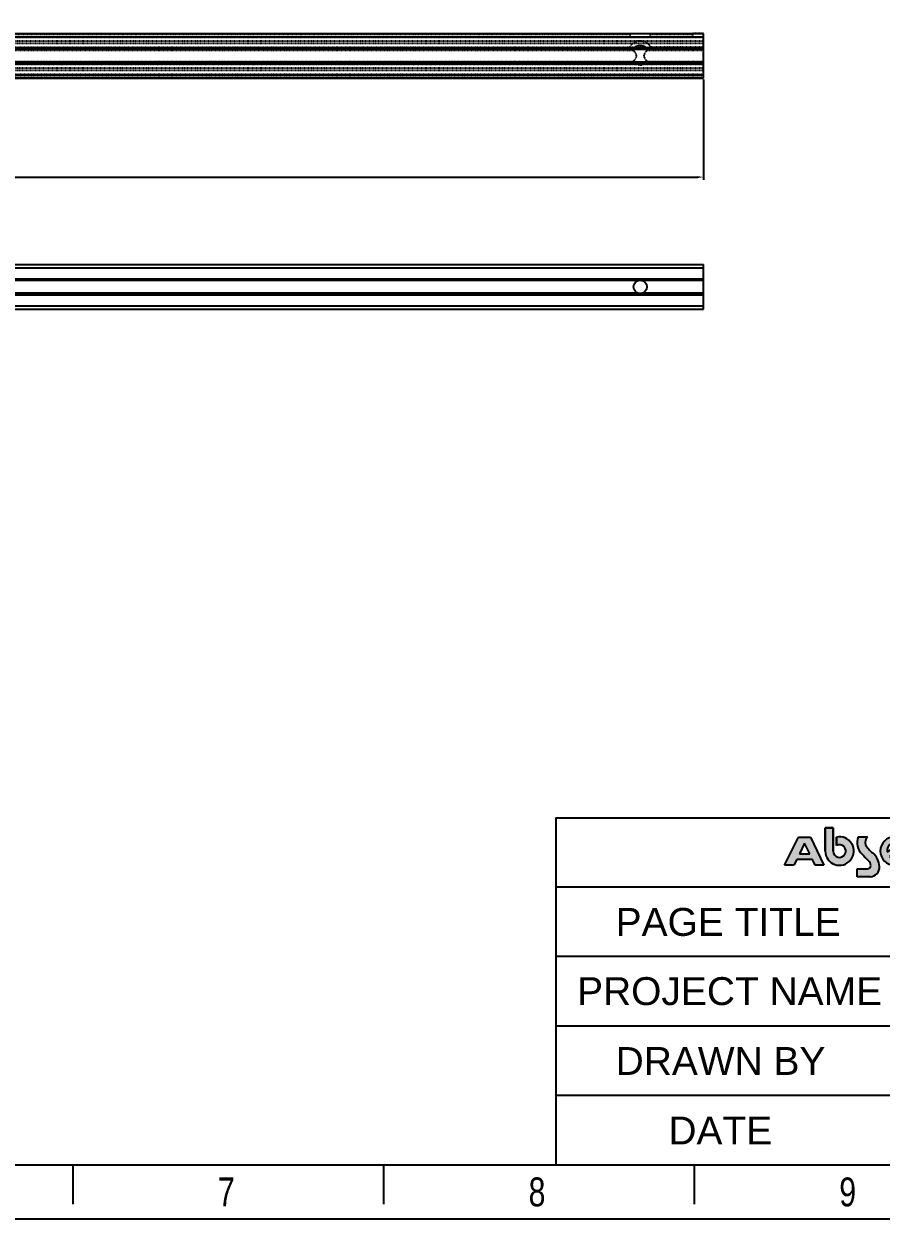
# Model space of a CAD drawing. Header units: millimetres. Extents: x 1927 to 14264, y 1863 to 5555.
# Drawn here: x 6105 to 6487, y 1863 to 2397 of the extents above; entities that cross this region are included whole.
import ezdxf

# ---------------------------------------------------------------- set-up
doc = ezdxf.new("R2010")
doc.units = ezdxf.units.MM
doc.linetypes.add('HIDDEN', pattern=[0.2, 0.1, -0.1])
for name, color, linetype in [('02___PRT_ALL_AXES', 7, 'Continuous'), ('03___PRT_ALL_CURVES', 7, 'Continuous'), ('DEFAULT_2', 8, 'HIDDEN'), ('DIM', 4, 'Continuous'), ('图框', 7, 'Continuous')]:
    doc.layers.add(name, color=color, linetype=linetype)
doc.styles.add('CKSTANDARD', font='arial.ttf')
doc.styles.add('Roamns', font='romans.shx')
doc.styles.get("Standard").update_dxf_attribs({"font": 'arial.ttf'})
doc.dimstyles.new('ISO-25', dxfattribs={"dimtxt": 2.5, "dimasz": 2.5, "dimexe": 1.25, "dimexo": 0.625, "dimtad": 1, "dimtxsty": 'Standard', "dimcen": 2.5, "dimadec": 0, "dimazin": 0, "dimtfac": 1, "dimtmove": 0, "dimatfit": 3, "dimfxl": 1, "dimarcsym": 0})

# ---------------------------------------------------------------- blocks, each defined once
blk = doc.blocks.new('A$C7F980674')
at = {"layer": 'DIM'}
h = blk.add_hatch(color=0, dxfattribs=at)
h.paths.add_polyline_path([(7.072382140899999e-05, 14.43823848652391), (17.54018542246194, 49.09321739150072), (32.43710042510065, 49.09321739150072), (48.55284257268067, 14.43823848652391), (37.85417935127042, 14.43823848652391), (34.52331861507264, 21.47508279329122), (15.18332810379797, 21.47508279329122), (11.78696234113886, 14.43823848652391)])
h.paths.add_polyline_path([(24.94748300875654, 41.70518833840833), (18.4432997739641, 28.22933563047082), (31.32622136492865, 28.22933563047082)], flags=16)
h = blk.add_hatch(color=0, dxfattribs=at)
edge = h.paths.add_edge_path()
edge.add_arc((102.73004367057, 13.90886456904809), 4.008224344635951, 268.9921655110325, 361.5919063077861)
edge.add_arc((99.15354010349256, 13.8520860173212), 7.585044519850372, 1.270112135883178, 51.07851824680055)
edge.add_arc((307.8846824545763, 226.7410586670685), 290.5958996836599, 223.1994758205292, 225.4213170999201, ccw=False)
edge.add_arc((110.0181443910987, 42.41204420301801), 20.20419257147762, 160.1829900287513, 226.2534819823607, ccw=False)
edge.add_line((91.01044081093276, 49.26161368391513), (102.8060160324094, 49.26161368391513))
edge.add_arc((108.2666153697937, 42.83305403733538), 8.434721350051746, 130.3455086857447, 201.7414345435993)
edge.add_arc((128.4138673179259, 54.80693761470138), 31.79540957994945, 208.3500157259416, 232.6470193688833)
edge.add_arc((94.72388420018251, 12.01322233724932), 22.67708241663319, 1.6072526751569853, 50.5832628822302, ccw=False)
edge.add_arc((105.8459691270836, 11.59352122360906), 11.59424323095258, -89.35383752252329, 5.224491977119385, ccw=False)
edge.add_line((105.9767223201925, 1.52956708916e-05), (89.85622180037899, 1.52956708916e-05))
edge.add_line((89.85622180037899, 1.52956708916e-05), (89.85622180037899, 9.9012602990897))
edge.add_line((89.85622180037899, 9.9012602990897), (102.6595425193372, 9.9012602990897))
edge = h.paths.add_edge_path()
edge.add_arc((171.7675726878224, 35.99111448746953), 5.592045124112526, 4.242312034283134, 157.3807249757778)
edge.add_line((166.6056627364887, 38.14184792619381), (166.6056627364887, 14.68336624098083))
edge.add_line((166.6056627364887, 14.68336624098083), (158.2999845909944, 14.68336624098083))
edge.add_line((158.2999845909944, 14.68336624098083), (158.2999845909944, 48.98261023246597))
edge.add_line((158.2999845909944, 48.98261023246597), (166.6056627364887, 48.98261023246597))
edge.add_line((166.6056627364887, 48.98261023246597), (166.6056627364887, 44.54051251930104))
edge.add_arc((175.059291137004, 37.22529775423028), 11.17927547709232, 0.8903209452371925, 139.1292395527885, ccw=False)
edge.add_line((186.2372169588634, 37.39900588159253), (186.2372169588634, 14.59949883442459))
edge.add_line((186.2372169588634, 14.59949883442459), (177.3442962794797, 14.59949883442459))
edge.add_line((177.3442962794797, 14.59949883442459), (177.3442962794797, 36.40478422593151))
edge = h.paths.add_edge_path(flags=16)
edge.add_arc((136.4442843357392, 32.77929143981055), 9.435952450654392, 49.48403791523462, 192.8465811329278)
edge.add_line((127.2445240183151, 30.68129030702039), (142.5744439341942, 39.9527384458579))
edge = h.paths.add_edge_path()
edge.add_arc((138.324037688988, 35.05001054707828), 12.98520101557842, 229.4306864689146, 313.987557062781)
edge.add_line((147.3422875163669, 25.70727992560023), (151.5778032950766, 19.0634939338488))
edge.add_arc((136.8676456241519, 38.39878950785715), 24.29490468469704, 268.4242694583239, 307.2636236800371, ccw=False)
edge.add_arc((136.1995790051587, 31.76485599069565), 17.65178410925637, 90, 269.99999999833244, ccw=False)
edge.add_arc((136.9909520029032, 31.53144809733931), 17.90269153484251, 25.559083157673115, 92.53353593303888, ccw=False)
edge.add_line((153.1417016008636, 39.25541415211593), (129.8788853118894, 25.18619552736891))
at = {"layer": '图框'}
h = blk.add_hatch(color=30, dxfattribs=at)
edge = h.paths.add_edge_path(flags=0)
edge.add_line((64.32187787050498, 49.15013919285958), (64.32187787050498, 38.7695952337333))
edge.add_arc((68.06519958705758, 31.86908890660379), 7.850442347056839, -179.99999999998067, 118.47852907585141, ccw=False)
edge.add_line((60.21475723999902, 31.86908890659288), (60.21475723999902, 60.55619218834499))
edge.add_line((60.21475723999902, 60.55619218834545), (50.38336833377252, 60.55619218834545))
edge.add_line((50.38336833377252, 60.55619218834545), (50.38336833377252, 31.86908890659334))
edge.add_arc((68.06519958705758, 31.86908890660379), 17.6818312532899, 180.0000000000095, 462.2222539588729)
at = {"layer": '图框', "color": 30}
for p, q in [((60.21475723999902, 60.55619218834545), (50.38336833377252, 60.55619218834545)), ((50.38336833377252, 60.55619218834545), (50.38336833377252, 31.86908890659288)), ((60.21475723999902, 31.86908890659288), (60.21475723999902, 60.55619218834545)), ((64.32187787050498, 49.15013919285047), (64.32187787050498, 38.76959523373262))]:
    blk.add_line(p, q, dxfattribs=at)
at = {"layer": '图框', "color": 30, "linetype": 'Continuous'}
for p, q in [((50.38336833377252, 60.55619218834545), (60.21475723999902, 60.55619218834545)), ((50.38336833377252, 31.86908890659288), (50.38336833377252, 60.55619218834545)), ((60.21475723999902, 60.55619218834545), (60.21475723999902, 31.86908890659288)), ((64.32187787050498, 38.76959523373262), (64.32187787050498, 49.15013919285047))]:
    blk.add_line(p, q, dxfattribs=at)
at = {"layer": '图框', "color": 7, "linetype": 'Continuous'}
for p, q in [((7.072382140899999e-05, 14.43823848652391), (17.54018542246194, 49.09321739150072)), ((17.54018542246194, 49.09321739150072), (32.43710042510065, 49.09321739150072)), ((32.43710042510065, 49.09321739150072), (48.55284257268067, 14.43823848652391)), ((91.01044081093276, 49.26161368391513), (102.8060160324094, 49.26161368391513)), ((158.2999845909944, 48.98261023246597), (166.6056627364887, 48.98261023246597)), ((158.2999845909944, 14.68336624098083), (158.2999845909944, 48.98261023246597)), ((166.6056627364887, 48.98261023246597), (166.6056627364887, 44.54051251930104)), ((24.94748300875654, 41.70518833840833), (18.4432997739641, 28.22933563047082)), ((31.32622136492865, 28.22933563047082), (24.94748300875654, 41.70518833840833)), ((127.2445240183151, 30.68129030702039), (142.5744439341942, 39.9527384458579)), ((153.1417016008636, 39.25541415211593), (129.8788853118894, 25.18619552736891)), ((166.6056627364887, 38.14184792619381), (166.6056627364887, 14.68336624098083)), ((177.3442962794797, 14.59949883442459), (177.3442962794797, 36.40478422593151)), ((186.2372169588634, 37.39900588159253), (186.2372169588634, 14.59949883442459)), ((15.18332810379797, 21.47508279329122), (11.78696234113886, 14.43823848652391)), ((34.52331861507264, 21.47508279329122), (15.18332810379797, 21.47508279329122)), ((18.4432997739641, 28.22933563047082), (31.32622136492865, 28.22933563047082)), ((37.85417935127042, 14.43823848652391), (34.52331861507264, 21.47508279329122)), ((147.3422875163669, 25.70727992560023), (151.5778032950766, 19.0634939338488)), ((11.78696234113886, 14.43823848652391), (7.072382140899999e-05, 14.43823848652391)), ((48.55284257268067, 14.43823848652391), (37.85417935127042, 14.43823848652391)), ((89.85622180037899, 9.9012602990897), (102.6595425193372, 9.9012602990897)), ((89.85622180037899, 1.52956708916e-05), (89.85622180037899, 9.9012602990897)), ((105.9767223201925, 1.52956708916e-05), (89.85622180037899, 1.52956708916e-05)), ((166.6056627364887, 14.68336624098083), (158.2999845909944, 14.68336624098083)), ((186.2372169588634, 14.59949883442459), (177.3442962794797, 14.59949883442459))]:
    blk.add_line(p, q, dxfattribs=at)
at = {"layer": '图框', "color": 30}
for radius, end in [(17.68183125329058, 102.2222539587313), (7.850442347058727, 118.4785290759734)]:
    blk.add_arc((68.06519958705758, 31.86908890660379), radius, 180, end, dxfattribs=at)
at = {"layer": '图框', "color": 30, "linetype": 'Continuous'}
for radius, end in [(17.68183125329058, 102.2222539587313), (7.850442347058727, 118.4785290759734)]:
    blk.add_arc((68.06519958705758, 31.86908890660379), radius, 180, end, dxfattribs=at)
at = {"layer": '图框', "color": 7, "linetype": 'Continuous'}
for centre, radius, start, end in [((110.0181443910987, 42.41204420301801), 20.20419257147762, 160.1829900287512, 226.2534819823607), ((108.2666153697937, 42.83305403733538), 8.434721350051746, 130.3455086857447, 201.7414345435993), ((136.1995790051587, 31.76485599069565), 17.65178410925637, 90, 269.9999999983326), ((136.9909520029032, 31.53144809733931), 17.90269153484251, 25.55908315767311, 92.53353593303889), ((175.059291137004, 37.22529775423028), 11.17927547709232, 0.890320945237155, 139.1292395527885), ((128.4138673179259, 54.80693761470138), 31.79540957994945, 208.3500157259416, 232.6470193688833), ((136.4442843357392, 32.77929143981055), 9.435952450654392, 49.48403791523462, 192.8465811329278), ((171.7675726878224, 35.99111448746953), 5.592045124112526, 4.242312034283134, 157.3807249757777), ((307.8846824545763, 226.7410586670685), 290.5958996836599, 223.1994758205292, 225.4213170999201), ((99.15354010349256, 13.8520860173212), 7.585044519850372, 1.270112135883178, 51.07851824680055), ((94.72388420018251, 12.01322233724932), 22.67708241663319, 1.607252675157019, 50.58326288223009), ((138.324037688988, 35.05001054707828), 12.98520101557842, 229.4306864689146, 313.987557062781), ((136.8676456241519, 38.39878950785715), 24.29490468469704, 268.4242694583239, 307.2636236800372), ((102.73004367057, 13.90886456904809), 4.008224344635951, 268.9921655110325, 1.591906307786035), ((105.8459691270836, 11.59352122360906), 11.59424323095258, 270.6461624774767, 5.224491977119398)]:
    blk.add_arc(centre, radius, start, end, dxfattribs=at)
blk = doc.blocks.new('standard template')
for p, q in [((23856.97153506272, 8795.713564875037), (37408.778564428, 8795.713564875037)), ((23856.97153506272, 8093.130701303396), (37408.778564428, 8093.130701303396)), ((23856.97153506272, 7383.374122341703), (37408.778564428, 7383.374122341703)), ((23856.97153506272, 6673.618568779083), (37408.778564428, 6673.618568779083)), ((23856.97153506272, 5963.863516895812), (37408.778564428, 5963.863516895812)), ((456.3043263761064, 5254.106781508859), (37408.77739021767, 5254.107689274438)), ((18932.5408582965, 4851.355031494943), (18932.5408582965, 5254.106781508859)), ((22104.21088966208, 4851.355031494943), (22104.21088966208, 5254.106781508859)), ((25275.88092102688, 4851.355031494943), (25275.88092102688, 5254.106781508859))]:
    blk.add_line(p, q)
at = {"color": 7}
for p, q in [((23856.97153506272, 8795.713564875037), (23856.97153506272, 5963.862502516924)), ((23856.97036085204, 5963.862847771017), (23856.97036085204, 5254.106781508859))]:
    blk.add_line(p, q, dxfattribs=at)
blk.add_lwpolyline([(37962.56104648763, 4700.323125238685), (-97.47932989458059, 4700.323125238685), (-97.47932989458059, 30879.18687618916), (37962.56104648763, 30879.18687618916)], close=True)
at = {"color": 0, "xscale": 8.255519999999997, "yscale": 8.255519999999997, "zscale": 8.255519999999997}
blk.add_blockref('A$C7F980674', (26192.34157000923, 8194.850301169268), dxfattribs=at)
at = {"style": 'CKSTANDARD', "width": 0.75}
for s, p in [('7', (20409.10065248676, 4830.398885600231)), ('8', (23580.77068385195, 4830.398885600231)), ('9', (26752.44071521712, 4830.398885600231))]:
    blk.add_text(s, height=294.7531236609044, dxfattribs=at).set_placement(p)
at = {"char_height": 284.520887302088, "attachment_point": 1, "style": 'Roamns'}
for s, insert, width in [('{\\fArial|b0|i0|c0|p34;PAGE TITLE}', (24469.27002041139, 7876.177268086687), 3912.014128152973), ('{\\fArial|b0|i0|c0|p34;PROJECT NAME}', (24075.34686825149, 7170.007803169789), 3305.733494093198), ('{\\fArial|b0|i0|c0|p34;DRAWN BY}', (24469.27002041139, 6456.665135562374), 3912.014128152973), ('{\\fArial|b0|i0|c0|p34;DATE}', (25007.6770378442, 5746.910083679103), 3912.014128152973)]:
    blk.add_mtext(s, dxfattribs=dict(at, insert=insert, width=width))
at = {"style": 'Roamns'}
for tag, p in [('PAGE_NAME', (27465.9633492592, 7593.658508723252)), ('PROJECT_NAME', (27465.9633492592, 6883.902955160633)), ('DRAWN_NAME', (27465.9633492592, 6174.147903277361)), ('VERSION', (34240.97828400169, 6174.147903277361)), ('SELECT_DATA', (27465.9633492592, 5464.391825995019)), ('PAGE_NUMBER', (34240.97828400169, 5464.391992428408))]:
    blk.add_attdef(tag, p, '', height=284.520887302088, dxfattribs=at)
blk = doc.blocks.new('*D391')
at = {"color": 0, "lineweight": -2, "transparency": 16777216}
for p, q in [((5748.801640533243, 2371.749082343713), (5748.801640533243, 2327.034468806575)), ((6407.801640533243, 2371.749082343713), (6407.801640533243, 2327.034468806575)), ((5751.301640533243, 2328.284468806575), (6405.301640533243, 2328.284468806575))]:
    blk.add_line(p, q, dxfattribs=at)
at = {"color": 0, "transparency": 16777216}
for points in [[(5751.301640533243, 2328.701135473241), (5751.301640533243, 2327.867802139908), (5748.801640533243, 2328.284468806575)], [(6405.301640533243, 2328.701135473241), (6405.301640533243, 2327.867802139908), (6407.801640533243, 2328.284468806575)]]:
    blk.add_solid(points, dxfattribs=at)
at = {"layer": 'Defpoints', "color": 0, "transparency": 16777216}
for p in [(5748.801640533243, 2372.374082343713), (6407.801640533243, 2372.374082343713), (6407.801640533243, 2328.284468806575)]:
    blk.add_point(p, dxfattribs=at)
at = {"color": 0, "lineweight": 5, "transparency": 16777216, "insert": (6078.301640533243, 2330.185901275879), "char_height": 2.5, "attachment_point": 5}
blk.add_mtext('659', dxfattribs=at)
blk = doc.blocks.new('etyfh')
at = {"color": 114, "linetype": 'Continuous', "true_color": 0x139b48}
for p, q in [((4442.055360183039, 3033.039789637933), (4442.055360183039, 3053.039789637933)), ((4442.055360183039, 3053.039789637933), (5101.055360183039, 3053.039789637933)), ((4442.055360183039, 3051.539789637933), (5101.055360183039, 3051.539789637933)), ((5101.055360183039, 3033.039789637933), (5101.055360183039, 3053.039789637933)), ((4442.055360183039, 3046.639789637933), (5101.055360183039, 3046.639789637933)), ((4442.055360183039, 3046.139789637933), (5101.055360183039, 3046.139789637933)), ((5101.055360183039, 3045.879129466133), (5073.823941279239, 3045.879129466133)), ((4442.055360183039, 3039.939789637932), (5101.055360183039, 3039.939789637932)), ((4442.055360183039, 3039.439789637932), (5101.055360183039, 3039.439789637932)), ((5101.055360183039, 3040.200449809734), (5073.823941279239, 3040.200449809734)), ((4442.055360183039, 3034.539789637933), (5101.055360183039, 3034.539789637933)), ((4442.055360183039, 3033.039789637933), (5101.055360183039, 3033.039789637933))]:
    blk.add_line(p, q, dxfattribs=at)
at = {"layer": '02___PRT_ALL_AXES', "color": 114, "linetype": 'Continuous', "true_color": 0x139b48}
for p, q in [((4458.886779086839, 3045.879129466133), (4442.055360183039, 3045.879129466133)), ((5071.886779086839, 3045.879129466133), (4460.823941279239, 3045.879129466133)), ((4458.886779086839, 3040.200449809734), (4442.055360183039, 3040.200449809734)), ((5071.886779086839, 3040.200449809734), (4460.823941279239, 3040.200449809734))]:
    blk.add_line(p, q, dxfattribs=at)
for centre in [(4459.855360183039, 3043.039789637933), (5072.855360183039, 3043.039789637933)]:
    blk.add_circle(centre, 3, dxfattribs=at)
blk = doc.blocks.new('dgh')
at = {"color": 114, "linetype": 'Continuous', "true_color": 0x139b48}
for p, q in [((4442.055360183039, 3092.374974732533), (4442.055360183039, 3112.374974732533)), ((4442.055360183039, 3112.374974732533), (5101.055360183039, 3112.374974732533)), ((4442.055360183039, 3110.874974732533), (5101.055360183039, 3110.874974732533)), ((5101.055360183039, 3092.374974732533), (5101.055360183039, 3112.374974732533)), ((4442.055360183039, 3105.974974732533), (5101.055360183039, 3105.974974732533)), ((4442.055360183039, 3105.474974732533), (5101.055360183039, 3105.474974732533)), ((5101.055360183039, 3105.214314560733), (4442.055360183039, 3105.214314560733)), ((5101.055360183039, 3099.535634904232), (4442.055360183039, 3099.535634904232)), ((4442.055360183039, 3099.274974732532), (5101.055360183039, 3099.274974732532)), ((4442.055360183039, 3098.774974732532), (5101.055360183039, 3098.774974732532)), ((4442.055360183039, 3093.874974732533), (5101.055360183039, 3093.874974732533)), ((4442.055360183039, 3092.374974732533), (5101.055360183039, 3092.374974732533))]:
    blk.add_line(p, q, dxfattribs=at)
at = {"layer": '02___PRT_ALL_AXES', "color": 114, "linetype": 'HIDDEN', "true_color": 0x139b48}
for p, q in [((4442.055360183039, 3112.374974732533), (4476.697235605739, 3112.374974732533)), ((4455.697235605739, 3111.874974732533), (4442.055360183039, 3111.874974732533)), ((4476.312233506339, 3110.574974732534), (4442.055360183039, 3110.574974732534)), ((5072.855360183039, 3108.935634904234), (4442.055360183039, 3108.935634904234)), ((4455.312233506339, 3110.574974732534), (4455.312233506339, 3111.874974732533)), ((4455.697235605739, 3111.874974732533), (4455.697235605739, 3112.374974732533)), ((4464.013484760238, 3111.874974732533), (4464.013484760238, 3112.374974732533)), ((4476.697235605739, 3111.874974732533), (4464.013484760238, 3111.874974732533)), ((4464.398486859639, 3110.574974732534), (4464.398486859639, 3111.874974732533)), ((4476.312233506339, 3110.574974732534), (4476.312233506339, 3111.874974732533)), ((4476.697235605739, 3111.874974732533), (4476.697235605739, 3112.374974732533)), ((5068.697235605739, 3111.874974732533), (5068.312233506339, 3111.874974732533)), ((5068.312233506339, 3110.574974732534), (5068.312233506339, 3111.874974732533)), ((5100.855360183039, 3110.574974732534), (5068.312233506339, 3110.574974732534)), ((5068.697235605739, 3112.374974732533), (5096.697235605739, 3112.374974732533)), ((5068.697235605739, 3111.874974732533), (5068.697235605739, 3112.374974732533)), ((5077.013484760238, 3111.874974732533), (5077.013484760238, 3112.374974732533)), ((5096.697235605739, 3111.874974732533), (5077.013484760238, 3111.874974732533)), ((5077.398486859639, 3110.574974732534), (5077.398486859639, 3111.874974732533)), ((5096.312233506339, 3110.574974732534), (5096.312233506339, 3111.874974732533)), ((5096.697235605739, 3111.874974732533), (5096.697235605739, 3112.374974732533)), ((4442.055360183039, 3106.274974732532), (5077.565790029639, 3106.274974732532)), ((4456.855360183039, 3104.874974732533), (4456.855360183039, 3106.274974732532)), ((4462.855360183039, 3104.874974732533), (4462.855360183039, 3106.274974732532)), ((5069.855360183039, 3104.874974732533), (5069.855360183039, 3106.274974732532)), ((5075.855360183039, 3104.874974732533), (5075.855360183039, 3106.274974732532)), ((4458.886779086839, 3098.474974732533), (4442.055360183039, 3098.474974732533)), ((4456.855360183039, 3098.474974732533), (4456.855360183039, 3099.874974732533)), ((5071.886779086839, 3098.474974732533), (4460.823941279239, 3098.474974732533)), ((4462.855360183039, 3098.474974732533), (4462.855360183039, 3099.874974732533)), ((5069.855360183039, 3098.474974732533), (5069.855360183039, 3099.874974732533)), ((5075.855339668039, 3098.474974732533), (5073.823941279239, 3098.474974732533)), ((5075.855360183039, 3098.474974732533), (5075.855360183039, 3099.874974732533))]:
    blk.add_line(p, q, dxfattribs=at)
for centre, major_axis, start_param, end_param in [((4459.855360183039, 3103.435634904234), (0, 5.5), -1.0283372516, 1.0283372516), ((5072.855360183039, 3103.435634904234), (5.5, 0), 6.8256443823, 8.8823188856), ((4459.855360183039, 3101.314314560734), (5.5, 0), 1.1242366972, 2.0173559564), ((5072.855360183039, 3101.314314560734), (0, 5.5), -0.4465596296, 0.4465596296), ((5072.855360183039, 3101.314314560734), (5.5, 0), 1.218144051, 1.9234486026), ((4459.855360183039, 3101.314314560734), (0, 3), -3.4703428044, -2.8128425027), ((5072.855360183039, 3101.314314560734), (3, 0), -1.8995464777, -1.2420461759), ((5072.855360183039, 3101.314314560734), (0, 3), -3.1415926536, -2.8128425027)]:
    blk.add_ellipse(centre, major_axis=major_axis, ratio=1, start_param=start_param, end_param=end_param, dxfattribs=at)
for points, knots in [([(4458.197047787839, 3102.374974732533), (4458.197047787839, 3102.462178382233), (4458.183125023339, 3102.635999220132), (4458.124708591338, 3102.888413504834), (4458.038285914939, 3103.127732500234), (4457.933270547339, 3103.352789370134), (4457.817047628539, 3103.564063397233), (4457.694998631139, 3103.762200516434), (4457.571212811739, 3103.947529166633), (4457.449028011939, 3104.119901445034), (4457.331355947339, 3104.278634160133), (4457.220954869039, 3104.422544578832), (4457.134499155839, 3104.532326981132), (4457.071139232339, 3104.611546439333), (4457.028865437339, 3104.663938535034), (4456.990497694139, 3104.711139137233), (4456.956380416639, 3104.752841660533), (4456.926846949039, 3104.788749008134), (4456.905234729538, 3104.814912593232), (4456.890468161439, 3104.832737768933), (4456.881367625939, 3104.843707821934), (4456.873619720839, 3104.853035579034), (4456.867247322339, 3104.860700951433), (4456.862265869539, 3104.866681580233), (4456.859000184639, 3104.870611619934), (4456.857088846938, 3104.872893950032), (4456.856204868639, 3104.873975598533), (4456.855651755339, 3104.874603651733), (4456.855430934039, 3104.874906019333), (4456.855364126339, 3104.874970898632)], [0, 0, 0, 0, 0.09053592460000001, 0.1801702441, 0.2682272379, 0.3542224401, 0.4377640834000001, 0.5184398479, 0.5957545811, 0.6691086773, 0.737777375, 0.8008857318000001, 0.8574129564, 0.8828522035999999, 0.9062024095000001, 0.9273054043000001, 0.9460039276000001, 0.9621415566, 0.9755745796999999, 0.9812362109999999, 0.9861731719, 0.9903727173000001, 0.9938254787, 0.9965222407, 0.9984537953, 0.9991301951999999, 0.999613374, 0.9999033145999999, 1, 1, 1, 1]), ([(4462.855356225139, 3104.874970884133), (4462.855423076539, 3104.875035629433), (4462.854876977439, 3104.874417765934), (4462.854638125538, 3104.874094533932), (4462.853576215339, 3104.872840296834), (4462.851772975338, 3104.870662849633), (4462.848426772938, 3104.866654757534), (4462.843484115939, 3104.860711706633), (4462.837096937639, 3104.853031983634), (4462.829354460739, 3104.843709498533), (4462.820251973839, 3104.832737688233), (4462.805486287439, 3104.814913332433), (4462.783873830638, 3104.788749397034), (4462.754340608139, 3104.752842624534), (4462.720223585138, 3104.711140090532), (4462.681855897239, 3104.663939889033), (4462.639582399339, 3104.611547943634), (4462.576222600439, 3104.532328705332), (4462.489767137838, 3104.422546418933), (4462.379365691939, 3104.278635984134), (4462.261692860038, 3104.119902862732), (4462.139507995538, 3103.947529093033), (4462.015720758339, 3103.762199841833), (4461.893671665739, 3103.564061711933), (4461.777448849339, 3103.352787325533), (4461.672433764039, 3103.127730877934), (4461.586011543239, 3102.888412528733), (4461.527595271938, 3102.635998879134), (4461.513672578239, 3102.462178299733), (4461.513672578239, 3102.374974732533)], [0, 0, 0, 0, 9.66211e-05, 0.000386517, 0.0008696925, 0.0015461521, 0.0034778275, 0.0061744902, 0.0096270948, 0.0138265953, 0.018763692, 0.0244253026, 0.0378580844, 0.0539957411, 0.07269412559999999, 0.0937969824, 0.1171471355, 0.1425862491, 0.1991134047, 0.2622217065, 0.3308907784, 0.4042453607, 0.4815605407, 0.5622367122999999, 0.6457784321, 0.7317734368000001, 0.8198300284000001, 0.9094641609, 1, 1, 1, 1]), ([(5071.197047787839, 3102.374974732533), (5071.197047787839, 3102.462178382233), (5071.183125023339, 3102.635999220132), (5071.124708591338, 3102.888413504834), (5071.038285914939, 3103.127732500234), (5070.933270547339, 3103.352789370134), (5070.81704762854, 3103.564063397233), (5070.694998631139, 3103.762200516434), (5070.571212811739, 3103.947529166633), (5070.449028011939, 3104.119901445034), (5070.331355947339, 3104.278634160133), (5070.220954869039, 3104.422544578832), (5070.134499155839, 3104.532326981132), (5070.071139232339, 3104.611546439333), (5070.028865437339, 3104.663938535034), (5069.990497694139, 3104.711139137233), (5069.956380416639, 3104.752841660533), (5069.926846949039, 3104.788749008134), (5069.905234729538, 3104.814912593232), (5069.890468161439, 3104.832737768933), (5069.881367625939, 3104.843707821934), (5069.873619720838, 3104.853035579034), (5069.867247322339, 3104.860700951433), (5069.862265869539, 3104.866681580233), (5069.859000184639, 3104.870611619934), (5069.857088846938, 3104.872893950032), (5069.856204868639, 3104.873975598533), (5069.855651755339, 3104.874603651633), (5069.855430934039, 3104.874906019333), (5069.855364126339, 3104.874970898632)], [0, 0, 0, 0, 0.09053592460000001, 0.1801702441, 0.2682272379, 0.3542224401, 0.4377640834000001, 0.5184398479, 0.5957545811, 0.6691086773, 0.737777375, 0.8008857318000001, 0.8574129564, 0.8828522035999999, 0.9062024095000001, 0.9273054043000001, 0.9460039276000001, 0.9621415566, 0.9755745796999999, 0.9812362109999999, 0.9861731719, 0.9903727173000001, 0.9938254787, 0.9965222407, 0.9984537953, 0.9991301951999999, 0.999613374, 0.9999033145999999, 1, 1, 1, 1]), ([(5075.855356225138, 3104.874970884133), (5075.855423076539, 3104.875035629433), (5075.854876977439, 3104.874417765934), (5075.854638125538, 3104.874094533932), (5075.853576215339, 3104.872840296834), (5075.851772975338, 3104.870662849633), (5075.848426772939, 3104.866654757534), (5075.843484115939, 3104.860711706633), (5075.837096937639, 3104.853031983634), (5075.829354460739, 3104.843709498533), (5075.820251973839, 3104.832737688233), (5075.805486287439, 3104.814913332433), (5075.783873830638, 3104.788749397034), (5075.754340608139, 3104.752842624534), (5075.720223585138, 3104.711140090532), (5075.681855897239, 3104.663939889033), (5075.639582399339, 3104.611547943634), (5075.576222600439, 3104.532328705332), (5075.489767137838, 3104.422546418933), (5075.379365691939, 3104.278635984134), (5075.261692860038, 3104.119902862732), (5075.139507995538, 3103.947529093033), (5075.015720758339, 3103.762199841833), (5074.893671665739, 3103.564061711933), (5074.777448849339, 3103.352787325533), (5074.672433764039, 3103.127730877934), (5074.586011543239, 3102.888412528733), (5074.527595271938, 3102.635998879134), (5074.513672578239, 3102.462178299733), (5074.513672578239, 3102.374974732533)], [0, 0, 0, 0, 9.66211e-05, 0.000386517, 0.0008696925, 0.0015461521, 0.0034778275, 0.0061744902, 0.0096270948, 0.0138265953, 0.018763692, 0.0244253026, 0.0378580844, 0.0539957411, 0.07269412559999999, 0.0937969824, 0.1171471355, 0.1425862491, 0.1991134047, 0.2622217065, 0.3308907784, 0.4042453607, 0.4815605407, 0.5622367122999999, 0.6457784321, 0.7317734368000001, 0.8198300284000001, 0.9094641609, 1, 1, 1, 1]), ([(4456.855364094039, 3099.874978535134), (4456.855430962939, 3099.875043306633), (4456.855651533238, 3099.875345855533), (4456.856204818439, 3099.875973658733), (4456.857088686039, 3099.877055435132), (4456.859000173539, 3099.879337747732), (4456.862265841639, 3099.883267848034), (4456.867247229438, 3099.889248389933), (4456.873619465739, 3099.896913628134), (4456.881367315638, 3099.906241312634), (4456.890467869239, 3099.917211289334), (4456.905234250039, 3099.935036287834), (4456.926846171938, 3099.961199633033), (4456.956379427439, 3099.997106459334), (4456.990496249238, 3100.038808722633), (4457.028863815839, 3100.086008772632), (4457.071137172139, 3100.138400543932), (4457.134496712039, 3100.217619431132), (4457.220951514339, 3100.327400818032), (4457.331351380239, 3100.471309626333), (4457.449023429739, 3100.630039990334), (4457.571206090539, 3100.802413001433), (4457.694994891939, 3100.987743137834), (4457.817049975339, 3101.185883929233), (4457.933272677339, 3101.397167524834), (4458.038293720339, 3101.622228115433), (4458.124711067639, 3101.861549127432), (4458.183125686839, 3102.113958209333), (4458.197047787839, 3102.287773689333), (4458.197047787839, 3102.374974732533)], [0, 0, 0, 0, 9.665309999999999e-05, 0.0003865719, 0.0008697505, 0.0015461832, 0.0034778014, 0.006174495899999999, 0.009627152199999999, 0.0138266531, 0.0187636688, 0.0244252399, 0.0378580014, 0.0539955615, 0.0726938546, 0.0937966369, 0.1171467218, 0.14258575, 0.1991125975, 0.2622201268, 0.3308879349, 0.4042417549, 0.4815569681, 0.5622355915999999, 0.6457803259, 0.7317782159999999, 0.8198353705, 0.9094667865, 1, 1, 1, 1]), ([(4461.513672578239, 3102.374974732533), (4461.513672578239, 3102.287773798633), (4461.527594644639, 3102.113958531034), (4461.586009088239, 3101.861549773534), (4461.672426281539, 3101.622229180733), (4461.777446977939, 3101.397168888632), (4461.893669594239, 3101.185885343133), (4462.015724553439, 3100.987743923333), (4462.139514427039, 3100.802413289233), (4462.261697268739, 3100.630038894333), (4462.379370144739, 3100.471307970032), (4462.489770492939, 3100.327398975433), (4462.576225109038, 3100.217617580733), (4462.639584573839, 3100.138398919433), (4462.681857606639, 3100.086007304233), (4462.720225109939, 3100.038807668234), (4462.754341680039, 3099.997105406834), (4462.783874673239, 3099.961199151334), (4462.805486834539, 3099.935035476834), (4462.820252314839, 3099.917211313334), (4462.829354800939, 3099.906239589733), (4462.837097226238, 3099.896917183232), (4462.843484248939, 3099.889237593234), (4462.848426823239, 3099.883294650333), (4462.851772992739, 3099.879286513333), (4462.853576352039, 3099.877109102034), (4462.854638186539, 3099.875854726733), (4462.854877205338, 3099.875531708933), (4462.855423043738, 3099.874913714833), (4462.855356285039, 3099.874978522033)], [0, 0, 0, 0, 0.0905330991, 0.1801644102, 0.2682214103, 0.3542190968, 0.4377637535, 0.5184425729, 0.5957581451, 0.6691124572, 0.7377806965000001, 0.8008882718000001, 0.8574151025, 0.8828539844, 0.9062040031, 0.927306651, 0.9460047981999999, 0.9621423806, 0.9755749049, 0.9812364406999999, 0.9861735779999999, 0.9903730415, 0.9938255456999999, 0.9965221336, 0.9984538479999999, 0.9991303407, 0.9996135212, 0.9999034031999999, 1, 1, 1, 1]), ([(5069.855364094039, 3099.874978535134), (5069.855430962939, 3099.875043306633), (5069.855651533238, 3099.875345855533), (5069.856204818439, 3099.875973658733), (5069.857088686139, 3099.877055435132), (5069.859000173539, 3099.879337747732), (5069.862265841639, 3099.883267848034), (5069.867247229438, 3099.889248389933), (5069.873619465739, 3099.896913628134), (5069.881367315638, 3099.906241312634), (5069.890467869239, 3099.917211289334), (5069.905234250039, 3099.935036287834), (5069.926846171938, 3099.961199633033), (5069.956379427439, 3099.997106459334), (5069.990496249238, 3100.038808722633), (5070.028863815839, 3100.086008772632), (5070.071137172139, 3100.138400543932), (5070.134496712039, 3100.217619431132), (5070.220951514339, 3100.327400818032), (5070.331351380239, 3100.471309626333), (5070.449023429739, 3100.630039990334), (5070.571206090539, 3100.802413001433), (5070.694994891939, 3100.987743137834), (5070.817049975339, 3101.185883929233), (5070.933272677339, 3101.397167524834), (5071.038293720339, 3101.622228115433), (5071.124711067639, 3101.861549127432), (5071.183125686839, 3102.113958209333), (5071.197047787839, 3102.287773689333), (5071.197047787839, 3102.374974732533)], [0, 0, 0, 0, 9.665309999999999e-05, 0.0003865719, 0.0008697505, 0.0015461832, 0.0034778014, 0.006174495899999999, 0.009627152199999999, 0.0138266531, 0.0187636688, 0.0244252399, 0.0378580014, 0.0539955615, 0.0726938546, 0.0937966369, 0.1171467218, 0.14258575, 0.1991125975, 0.2622201268, 0.3308879349, 0.4042417549, 0.4815569681, 0.5622355915999999, 0.6457803259, 0.7317782159999999, 0.8198353705, 0.9094667865, 1, 1, 1, 1]), ([(5074.513672578239, 3102.374974732533), (5074.513672578239, 3102.287773798633), (5074.527594644639, 3102.113958531034), (5074.586009088239, 3101.861549773534), (5074.672426281539, 3101.622229180733), (5074.777446977939, 3101.397168888632), (5074.893669594239, 3101.185885343133), (5075.015724553439, 3100.987743923333), (5075.139514427039, 3100.802413289233), (5075.261697268739, 3100.630038894333), (5075.379370144739, 3100.471307970032), (5075.489770492939, 3100.327398975433), (5075.576225109038, 3100.217617580733), (5075.639584573839, 3100.138398919433), (5075.681857606639, 3100.086007304233), (5075.720225109939, 3100.038807668234), (5075.754341680039, 3099.997105406834), (5075.78387467324, 3099.961199151334), (5075.805486834539, 3099.935035476834), (5075.820252314839, 3099.917211313334), (5075.829354800939, 3099.906239589733), (5075.837097226238, 3099.896917183232), (5075.843484248939, 3099.889237593234), (5075.848426823239, 3099.883294650333), (5075.851772992739, 3099.879286513333), (5075.853576352039, 3099.877109102034), (5075.854638186539, 3099.875854726733), (5075.854877205338, 3099.875531708933), (5075.855423043738, 3099.874913714833), (5075.855356285039, 3099.874978522033)], [0, 0, 0, 0, 0.0905330991, 0.1801644102, 0.2682214103, 0.3542190968, 0.4377637535, 0.5184425729, 0.5957581451, 0.6691124572, 0.7377806965000001, 0.8008882718000001, 0.8574151025, 0.8828539844, 0.9062040031, 0.927306651, 0.9460047981999999, 0.9621423806, 0.9755749049, 0.9812364406999999, 0.9861735779999999, 0.9903730415, 0.9938255456999999, 0.9965221336, 0.9984538479999999, 0.9991303407, 0.9996135212, 0.9999034031999999, 1, 1, 1, 1])]:
    blk.add_open_spline(points, degree=3, knots=knots, dxfattribs=at)
at = {"layer": '03___PRT_ALL_CURVES', "color": 114, "linetype": 'HIDDEN', "true_color": 0x139b48}
blk.add_line((5101.055403884338, 3112.374974732533), (5096.105360183039, 3112.374974732533), dxfattribs=at)
at = {"layer": 'DEFAULT_2', "color": 114, "linetype": 'HIDDEN', "true_color": 0x139b48}
for p, q in [((4480.855360183039, 3110.574974732534), (4459.855360183039, 3110.574974732534)), ((4480.855360183039, 3110.574974732534), (4480.855360183039, 3112.374974732533)), ((4490.855360183039, 3112.374974732533), (4490.855360183039, 3110.574974732534)), ((5072.855360183039, 3110.574974732534), (4490.855360183039, 3110.574974732534)), ((4495.013484760238, 3111.874974732533), (4495.013484760238, 3112.374974732533)), ((5068.697235605739, 3111.874974732533), (4495.013484760238, 3111.874974732533)), ((4495.398486859639, 3110.574974732534), (4495.398486859639, 3111.874974732533)), ((5006.055360183039, 3112.374974732533), (5006.055360183039, 3112.274974732532)), ((5006.055360183039, 3112.274974732532), (5008.286610183039, 3112.274974732532)), ((5006.427235183039, 3112.374974732533), (5006.427235183039, 3112.274974732532)), ((5006.861089379239, 3112.374974732533), (5006.861089379239, 3112.274974732532)), ((5007.170985183038, 3112.374974732533), (5007.170985183038, 3112.274974732532)), ((5007.790776790539, 3112.374974732533), (5007.790776790539, 3112.274974732532)), ((5008.286610183039, 3112.374974732533), (5008.286610183039, 3112.274974732532)), ((5008.782443575439, 3112.374974732533), (5008.782443575439, 3112.274974732532)), ((5008.782443575439, 3112.274974732532), (5011.013693398139, 3112.274974732532)), ((5009.154318398139, 3112.374974732533), (5009.154318398139, 3112.274974732532)), ((5011.013693398139, 3112.374974732533), (5011.013693398139, 3112.274974732532)), ((5011.509526967939, 3112.374974732533), (5011.509526967939, 3112.274974732532)), ((5011.509526967939, 3112.274974732532), (5013.926714113239, 3112.274974732532)), ((5011.571505898139, 3112.374974732533), (5011.571505898139, 3112.274974732532)), ((5011.695464467939, 3112.374974732533), (5011.695464467939, 3112.274974732532)), ((5011.881401967939, 3112.374974732533), (5011.881401967939, 3112.274974732532)), ((5011.943380898139, 3112.374974732533), (5011.943380898139, 3112.274974732532)), ((5012.067339113239, 3112.374974732533), (5012.067339113239, 3112.274974732532)), ((5012.191297683039, 3112.374974732533), (5012.191297683039, 3112.274974732532)), ((5012.253276613239, 3112.374974732533), (5012.253276613239, 3112.274974732532)), ((5012.501193752739, 3112.374974732533), (5012.501193752739, 3112.274974732532)), ((5013.059006252739, 3112.374974732533), (5013.059006252739, 3112.274974732532)), ((5013.306922683039, 3112.374974732533), (5013.306922683039, 3112.274974732532)), ((5013.368901613239, 3112.374974732533), (5013.368901613239, 3112.274974732532)), ((5013.492860183039, 3112.374974732533), (5013.492860183039, 3112.274974732532)), ((5013.554839113239, 3112.374974732533), (5013.554839113239, 3112.274974732532)), ((5013.616818752738, 3112.374974732533), (5013.616818752738, 3112.274974732532)), ((5013.864735183039, 3112.374974732533), (5013.864735183039, 3112.274974732532)), ((5013.926714113239, 3112.374974732533), (5013.926714113239, 3112.274974732532)), ((5014.422547683039, 3112.374974732533), (5014.422547683039, 3112.274974732532)), ((5014.422547683039, 3112.274974732532), (5016.901714113239, 3112.274974732532)), ((5014.484526613239, 3112.374974732533), (5014.484526613239, 3112.274974732532)), ((5014.555360183039, 3112.374974732533), (5014.555360183039, 3112.174974732534)), ((5014.555360183039, 3112.174974732534), (5016.805360183039, 3112.174974732534)), ((5014.608485183038, 3112.374974732533), (5014.608485183038, 3112.274974732532)), ((5014.617860184839, 3112.374974732533), (5014.617860184839, 3112.174974732534)), ((5014.680360186739, 3112.374974732533), (5014.680360186739, 3112.174974732534)), ((5014.742860183039, 3112.374974732533), (5014.742860183039, 3112.174974732534)), ((5014.794422683039, 3112.374974732533), (5014.794422683039, 3112.274974732532)), ((5014.856401613239, 3112.374974732533), (5014.856401613239, 3112.274974732532)), ((5014.867860175538, 3112.374974732533), (5014.867860175538, 3112.174974732534)), ((5014.930360183039, 3112.374974732533), (5014.930360183039, 3112.174974732534)), ((5014.980360183039, 3112.374974732533), (5014.980360183039, 3112.274974732532)), ((5015.055360197939, 3112.374974732533), (5015.055360197939, 3112.174974732534)), ((5015.104318752739, 3112.374974732533), (5015.104318752739, 3112.274974732532)), ((5015.166297683039, 3112.374974732533), (5015.166297683039, 3112.274974732532)), ((5015.180360168139, 3112.374974732533), (5015.180360168139, 3112.174974732534)), ((5015.242860197939, 3112.374974732533), (5015.242860197939, 3112.174974732534)), ((5015.414214113239, 3112.374974732533), (5015.414214113239, 3112.274974732532)), ((5015.430360153239, 3112.374974732533), (5015.430360153239, 3112.174974732534)), ((5015.492860183039, 3112.374974732533), (5015.492860183039, 3112.174974732534)), ((5015.555360212838, 3112.374974732533), (5015.555360212838, 3112.174974732534)), ((5015.617860153239, 3112.374974732533), (5015.617860153239, 3112.174974732534)), ((5015.742860212838, 3112.374974732533), (5015.742860212838, 3112.174974732534)), ((5015.805360153239, 3112.374974732533), (5015.805360153239, 3112.174974732534)), ((5015.867860183039, 3112.374974732533), (5015.867860183039, 3112.174974732534)), ((5015.910047683039, 3112.374974732533), (5015.910047683039, 3112.274974732532)), ((5015.930360212838, 3112.374974732533), (5015.930360212838, 3112.174974732534)), ((5016.117860123439, 3112.374974732533), (5016.117860123439, 3112.174974732534)), ((5016.157964113239, 3112.374974732533), (5016.157964113239, 3112.274974732532)), ((5016.180360242639, 3112.374974732533), (5016.180360242639, 3112.174974732534)), ((5016.219943752739, 3112.374974732533), (5016.219943752739, 3112.274974732532)), ((5016.305360123439, 3112.374974732533), (5016.305360123439, 3112.174974732534)), ((5016.343901613239, 3112.374974732533), (5016.343901613239, 3112.274974732532)), ((5016.367860242639, 3112.374974732533), (5016.367860242639, 3112.174974732534)), ((5016.430360183039, 3112.374974732533), (5016.430360183039, 3112.174974732534)), ((5016.467860183038, 3112.374974732533), (5016.467860183038, 3112.274974732532)), ((5016.492860123439, 3112.374974732533), (5016.492860123439, 3112.174974732534)), ((5016.529839113238, 3112.374974732533), (5016.529839113238, 3112.274974732532)), ((5016.555360242639, 3112.374974732533), (5016.555360242639, 3112.174974732534)), ((5016.617860183039, 3112.374974732533), (5016.617860183039, 3112.174974732534)), ((5016.680360123439, 3112.374974732533), (5016.680360123439, 3112.174974732534)), ((5016.715776613239, 3112.374974732533), (5016.715776613239, 3112.274974732532)), ((5016.742860242639, 3112.374974732533), (5016.742860242639, 3112.174974732534)), ((5016.805360183039, 3112.374974732533), (5016.805360183039, 3112.174974732534)), ((5016.839735183039, 3112.374974732533), (5016.839735183039, 3112.274974732532)), ((5016.901714113239, 3112.374974732533), (5016.901714113239, 3112.274974732532)), ((5017.397547683038, 3112.374974732533), (5017.397547683038, 3112.274974732532)), ((5017.397547683038, 3112.274974732532), (5019.690777322539, 3112.274974732532)), ((5017.769422683039, 3112.374974732533), (5017.769422683039, 3112.274974732532)), ((5018.885047683039, 3112.374974732533), (5018.885047683039, 3112.274974732532)), ((5018.947027322539, 3112.374974732533), (5018.947027322539, 3112.274974732532)), ((5019.132964822538, 3112.374974732533), (5019.132964822538, 3112.274974732532)), ((5019.194943043539, 3112.374974732533), (5019.194943043539, 3112.274974732532)), ((5019.256922683038, 3112.374974732533), (5019.256922683038, 3112.274974732532)), ((5019.318902322539, 3112.374974732533), (5019.318902322539, 3112.274974732532)), ((5019.442860183039, 3112.374974732533), (5019.442860183039, 3112.274974732532)), ((5019.628797683039, 3112.374974732533), (5019.628797683039, 3112.274974732532)), ((5019.690777322539, 3112.374974732533), (5019.690777322539, 3112.274974732532)), ((5020.305360063839, 3112.374974732533), (5020.305360063839, 3112.174974732534)), ((5020.305360063839, 3112.174974732534), (5020.617859944639, 3112.174974732534)), ((5020.617859944639, 3112.374974732533), (5020.617859944639, 3112.174974732534)), ((5021.117860183039, 3112.374974732533), (5021.117860183039, 3112.174974732534)), ((5021.117860183039, 3112.174974732534), (5022.867859944639, 3112.174974732534)), ((5021.430360421438, 3112.374974732533), (5021.430360421438, 3112.174974732534)), ((5021.555359944639, 3112.374974732533), (5021.555359944639, 3112.174974732534)), ((5021.742859944639, 3112.374974732533), (5021.742859944639, 3112.174974732534)), ((5021.992860421438, 3112.374974732533), (5021.992860421438, 3112.174974732534)), ((5022.242860183039, 3112.374974732533), (5022.242860183039, 3112.174974732534)), ((5022.367860421438, 3112.374974732533), (5022.367860421438, 3112.174974732534)), ((5022.430360183039, 3112.374974732533), (5022.430360183039, 3112.174974732534)), ((5022.492859944639, 3112.374974732533), (5022.492859944639, 3112.174974732534)), ((5022.555360421438, 3112.374974732533), (5022.555360421438, 3112.174974732534)), ((5022.617860183039, 3112.374974732533), (5022.617860183039, 3112.174974732534)), ((5022.742860421438, 3112.374974732533), (5022.742860421438, 3112.174974732534)), ((5022.805360183039, 3112.374974732533), (5022.805360183039, 3112.174974732534)), ((5022.867859944639, 3112.374974732533), (5022.867859944639, 3112.174974732534)), ((5023.161610183039, 3112.374974732533), (5023.161610183039, 3112.274974732532)), ((5023.161610183039, 3112.274974732532), (5025.640777322538, 3112.274974732532)), ((5023.533485183039, 3112.374974732533), (5023.533485183039, 3112.274974732532)), ((5024.153277322539, 3112.374974732533), (5024.153277322539, 3112.274974732532)), ((5024.401193043539, 3112.374974732533), (5024.401193043539, 3112.274974732532)), ((5024.649110183039, 3112.374974732533), (5024.649110183039, 3112.274974732532)), ((5025.268902322539, 3112.374974732533), (5025.268902322539, 3112.274974732532)), ((5025.640777322538, 3112.374974732533), (5025.640777322538, 3112.274974732532)), ((5026.136610183039, 3112.374974732533), (5026.136610183039, 3112.274974732532)), ((5026.136610183039, 3112.274974732532), (5028.367860183039, 3112.274974732532)), ((5026.198589822539, 3112.374974732533), (5026.198589822539, 3112.274974732532)), ((5026.260568043539, 3112.374974732533), (5026.260568043539, 3112.274974732532)), ((5026.367860183039, 3112.374974732533), (5026.367860183039, 3112.174974732534)), ((5026.367860183039, 3112.174974732534), (5027.117860183039, 3112.174974732534)), ((5026.508485183039, 3112.374974732533), (5026.508485183039, 3112.274974732532)), ((5026.632443043539, 3112.374974732533), (5026.632443043539, 3112.274974732532)), ((5026.742860183039, 3112.374974732533), (5026.742860183039, 3112.174974732534)), ((5026.756402322539, 3112.374974732533), (5026.756402322539, 3112.274974732532)), ((5026.818380543538, 3112.374974732533), (5026.818380543538, 3112.274974732532)), ((5027.117860183039, 3112.374974732533), (5027.117860183039, 3112.174974732534)), ((5027.128277322539, 3112.374974732533), (5027.128277322539, 3112.274974732532)), ((5027.190255543539, 3112.374974732533), (5027.190255543539, 3112.274974732532)), ((5027.376193043539, 3112.374974732533), (5027.376193043539, 3112.274974732532)), ((5027.438172683039, 3112.374974732533), (5027.438172683039, 3112.274974732532)), ((5027.686089822539, 3112.374974732533), (5027.686089822539, 3112.274974732532)), ((5027.810047683039, 3112.374974732533), (5027.810047683039, 3112.274974732532)), ((5027.872027322539, 3112.374974732533), (5027.872027322539, 3112.274974732532)), ((5027.995985183039, 3112.374974732533), (5027.995985183039, 3112.274974732532)), ((5028.057964822539, 3112.374974732533), (5028.057964822539, 3112.274974732532)), ((5028.181922683039, 3112.374974732533), (5028.181922683039, 3112.274974732532)), ((5028.305880543539, 3112.374974732533), (5028.305880543539, 3112.274974732532)), ((5028.367860183039, 3112.374974732533), (5028.367860183039, 3112.274974732532)), ((5031.838694462039, 3112.374974732533), (5031.838694462039, 3112.274974732532)), ((5031.838694462039, 3112.274974732532), (5032.954319462038, 3112.274974732532)), ((5032.024631962038, 3112.374974732533), (5032.024631962038, 3112.274974732532)), ((5032.768381962039, 3112.374974732533), (5032.768381962039, 3112.274974732532)), ((5032.954319462038, 3112.374974732533), (5032.954319462038, 3112.274974732532)), ((5036.425150903939, 3112.374974732533), (5036.425150903939, 3112.274974732532)), ((5036.425150903939, 3112.274974732532), (5038.904319462039, 3112.274974732532)), ((5036.797025903939, 3112.374974732533), (5036.797025903939, 3112.274974732532)), ((5038.532444462038, 3112.374974732533), (5038.532444462038, 3112.274974732532)), ((5038.904319462039, 3112.374974732533), (5038.904319462039, 3112.274974732532)), ((5039.400150903939, 3112.374974732533), (5039.400150903939, 3112.274974732532)), ((5039.400150903939, 3112.274974732532), (5041.817338403938, 3112.274974732532)), ((5039.462131962038, 3112.374974732533), (5039.462131962038, 3112.274974732532)), ((5039.586088403939, 3112.374974732533), (5039.586088403939, 3112.274974732532)), ((5039.772025903939, 3112.374974732533), (5039.772025903939, 3112.274974732532)), ((5039.834006962039, 3112.374974732533), (5039.834006962039, 3112.274974732532)), ((5039.957963403938, 3112.374974732533), (5039.957963403938, 3112.274974732532)), ((5040.081922683039, 3112.374974732533), (5040.081922683039, 3112.274974732532)), ((5040.143900903939, 3112.374974732533), (5040.143900903939, 3112.274974732532)), ((5040.391819462038, 3112.374974732533), (5040.391819462038, 3112.274974732532)), ((5040.949631962039, 3112.374974732533), (5040.949631962039, 3112.274974732532)), ((5041.197547683039, 3112.374974732533), (5041.197547683039, 3112.274974732532)), ((5041.259525903939, 3112.374974732533), (5041.259525903939, 3112.274974732532)), ((5041.383485183039, 3112.374974732533), (5041.383485183039, 3112.274974732532)), ((5041.445463403939, 3112.374974732533), (5041.445463403939, 3112.274974732532)), ((5041.507444462039, 3112.374974732533), (5041.507444462039, 3112.274974732532)), ((5041.755360183039, 3112.374974732533), (5041.755360183039, 3112.274974732532)), ((5041.817338403938, 3112.374974732533), (5041.817338403938, 3112.274974732532)), ((5043.777861108239, 3112.374974732533), (5043.777861108239, 3112.274974732532)), ((5043.777861108239, 3112.274974732532), (5066.055360183039, 3112.274974732532)), ((5045.288172683038, 3112.374974732533), (5045.288172683038, 3112.274974732532)), ((5045.474110183039, 3112.374974732533), (5045.474110183039, 3112.274974732532)), ((5046.217860183038, 3112.374974732533), (5046.217860183038, 3112.274974732532)), ((5046.403797683039, 3112.374974732533), (5046.403797683039, 3112.274974732532)), ((5049.874631962039, 3112.374974732533), (5049.874631962039, 3112.274974732532)), ((5049.936610183038, 3112.374974732533), (5049.936610183038, 3112.274974732532)), ((5050.060569462039, 3112.374974732533), (5050.060569462039, 3112.274974732532)), ((5050.246506962039, 3112.374974732533), (5050.246506962039, 3112.274974732532)), ((5050.308485183039, 3112.374974732533), (5050.308485183039, 3112.274974732532)), ((5050.432444462039, 3112.374974732533), (5050.432444462039, 3112.274974732532)), ((5050.556400903939, 3112.374974732533), (5050.556400903939, 3112.274974732532)), ((5050.618381962038, 3112.374974732533), (5050.618381962038, 3112.274974732532)), ((5050.866297683038, 3112.374974732533), (5050.866297683038, 3112.274974732532)), ((5051.424110183039, 3112.374974732533), (5051.424110183039, 3112.274974732532)), ((5051.672025903939, 3112.374974732533), (5051.672025903939, 3112.274974732532)), ((5051.734006962039, 3112.374974732533), (5051.734006962039, 3112.274974732532)), ((5051.857963403939, 3112.374974732533), (5051.857963403939, 3112.274974732532)), ((5051.919944462039, 3112.374974732533), (5051.919944462039, 3112.274974732532)), ((5051.981922683039, 3112.374974732533), (5051.981922683039, 3112.274974732532)), ((5052.229838403939, 3112.374974732533), (5052.229838403939, 3112.274974732532)), ((5052.291819462039, 3112.374974732533), (5052.291819462039, 3112.274974732532)), ((5052.787650903939, 3112.374974732533), (5052.787650903939, 3112.274974732532)), ((5053.159525903939, 3112.374974732533), (5053.159525903939, 3112.274974732532)), ((5055.018903741138, 3112.374974732533), (5055.018903741138, 3112.274974732532)), ((5058.489735183039, 3112.374974732533), (5058.489735183039, 3112.274974732532)), ((5058.777861108239, 3112.374974732533), (5058.777861108239, 3112.274974732532)), ((5058.861610183039, 3112.374974732533), (5058.861610183039, 3112.274974732532)), ((5059.481403741139, 3112.374974732533), (5059.481403741139, 3112.274974732532)), ((5059.729316624938, 3112.374974732533), (5059.729316624938, 3112.274974732532)), ((5059.977235183039, 3112.374974732533), (5059.977235183039, 3112.274974732532)), ((5060.597028741138, 3112.374974732533), (5060.597028741138, 3112.274974732532)), ((5060.968903741139, 3112.374974732533), (5060.968903741139, 3112.274974732532)), ((5061.464735183039, 3112.374974732533), (5061.464735183039, 3112.274974732532)), ((5061.526716241138, 3112.374974732533), (5061.526716241138, 3112.274974732532)), ((5061.588691624938, 3112.374974732533), (5061.588691624938, 3112.274974732532)), ((5061.650672683039, 3112.374974732533), (5061.650672683039, 3112.274974732532)), ((5061.774629124939, 3112.374974732533), (5061.774629124939, 3112.274974732532)), ((5061.836610183039, 3112.374974732533), (5061.836610183039, 3112.274974732532)), ((5061.960566624939, 3112.374974732533), (5061.960566624939, 3112.274974732532)), ((5062.084528741139, 3112.374974732533), (5062.084528741139, 3112.274974732532)), ((5062.146504124939, 3112.374974732533), (5062.146504124939, 3112.274974732532)), ((5062.332441624939, 3112.374974732533), (5062.332441624939, 3112.274974732532)), ((5062.394422683039, 3112.374974732533), (5062.394422683039, 3112.274974732532)), ((5062.456403741138, 3112.374974732533), (5062.456403741138, 3112.274974732532)), ((5062.518379124938, 3112.374974732533), (5062.518379124938, 3112.274974732532)), ((5062.642341241139, 3112.374974732533), (5062.642341241139, 3112.274974732532)), ((5062.704316624939, 3112.374974732533), (5062.704316624939, 3112.274974732532)), ((5062.766297683039, 3112.374974732533), (5062.766297683039, 3112.274974732532)), ((5062.828278741139, 3112.374974732533), (5062.828278741139, 3112.274974732532)), ((5063.014216241139, 3112.374974732533), (5063.014216241139, 3112.274974732532)), ((5063.076191624939, 3112.374974732533), (5063.076191624939, 3112.274974732532)), ((5063.200153741139, 3112.374974732533), (5063.200153741139, 3112.274974732532)), ((5063.262129124939, 3112.374974732533), (5063.262129124939, 3112.274974732532)), ((5063.324110183039, 3112.374974732533), (5063.324110183039, 3112.274974732532)), ((5063.386091241138, 3112.374974732533), (5063.386091241138, 3112.274974732532)), ((5063.448066624938, 3112.374974732533), (5063.448066624938, 3112.274974732532)), ((5063.510047683039, 3112.374974732533), (5063.510047683039, 3112.274974732532)), ((5063.572028741139, 3112.374974732533), (5063.572028741139, 3112.274974732532)), ((5063.634004124939, 3112.374974732533), (5063.634004124939, 3112.274974732532)), ((5063.695985183039, 3112.374974732533), (5063.695985183039, 3112.274974732532)), ((5066.055360183039, 3112.374974732533), (5066.055360183039, 3112.274974732532)), ((5101.055360183039, 3108.935634904234), (5072.855360183039, 3108.935634904234)), ((5101.055360183039, 3110.574974732534), (5100.855360183039, 3110.574974732534)), ((5101.055360183039, 3107.874974732533), (4442.055360183039, 3107.874974732533)), ((4442.055360183039, 3104.874974732533), (4456.855360183039, 3104.874974732533)), ((4462.855360183039, 3104.874974732533), (5069.855360183039, 3104.874974732533)), ((5075.855360183039, 3104.874974732533), (5101.055360183039, 3104.874974732533)), ((5101.055360183039, 3106.274974732532), (5077.565790029639, 3106.274974732532)), ((4442.055360183039, 3099.874974732533), (4456.855360183039, 3099.874974732533)), ((4462.855360183039, 3099.874974732533), (5069.855360183039, 3099.874974732533)), ((5101.055360183039, 3098.474974732533), (5073.823941279239, 3098.474974732533)), ((5075.855360183039, 3099.874974732533), (5101.055360183039, 3099.874974732533)), ((5101.055360183039, 3096.874974732533), (4442.055360183039, 3096.874974732533)), ((5101.055360183039, 3095.814314560734), (4442.055360183039, 3095.814314560734)), ((4442.055360183039, 3094.174974732534), (5101.055360183039, 3094.174974732534)), ((4442.055360183039, 3092.874974732533), (5101.055360183039, 3092.874974732533))]:
    blk.add_line(p, q, dxfattribs=at)

msp = doc.modelspace()

# ---------------------------------------------------------------- block references
at = {"transparency": 33554595, "xscale": 0.04369384563332881, "yscale": 0.04369384563332881, "zscale": 0.04369384563332881}
msp.add_blockref('standard template', (5299.493639229529, 1658.109184494199), dxfattribs=at)
for name, p in [('dgh', (1306.746280350204, -720.0008923888195)), ('etyfh', (1306.746280350204, -763.7425675055306))]:
    msp.add_blockref(name, p)

# ---------------------------------------------------------------- dimensions: what is measured, and where the dimension line sits
at = {"lineweight": 5}
dim = msp.add_linear_dim(base=(6407.801640533243, 2328.284468806575), p1=(5748.801640533243, 2372.374082343713), p2=(6407.801640533243, 2372.374082343713), dimstyle='ISO-25', dxfattribs=at)
dim.commit()
dim.dimension.update_dxf_attribs({"geometry": '*D391', "text_midpoint": (6078.301640533243, 2328.284468806575), "dimtype": 160})

doc.saveas('drawing.dxf')
